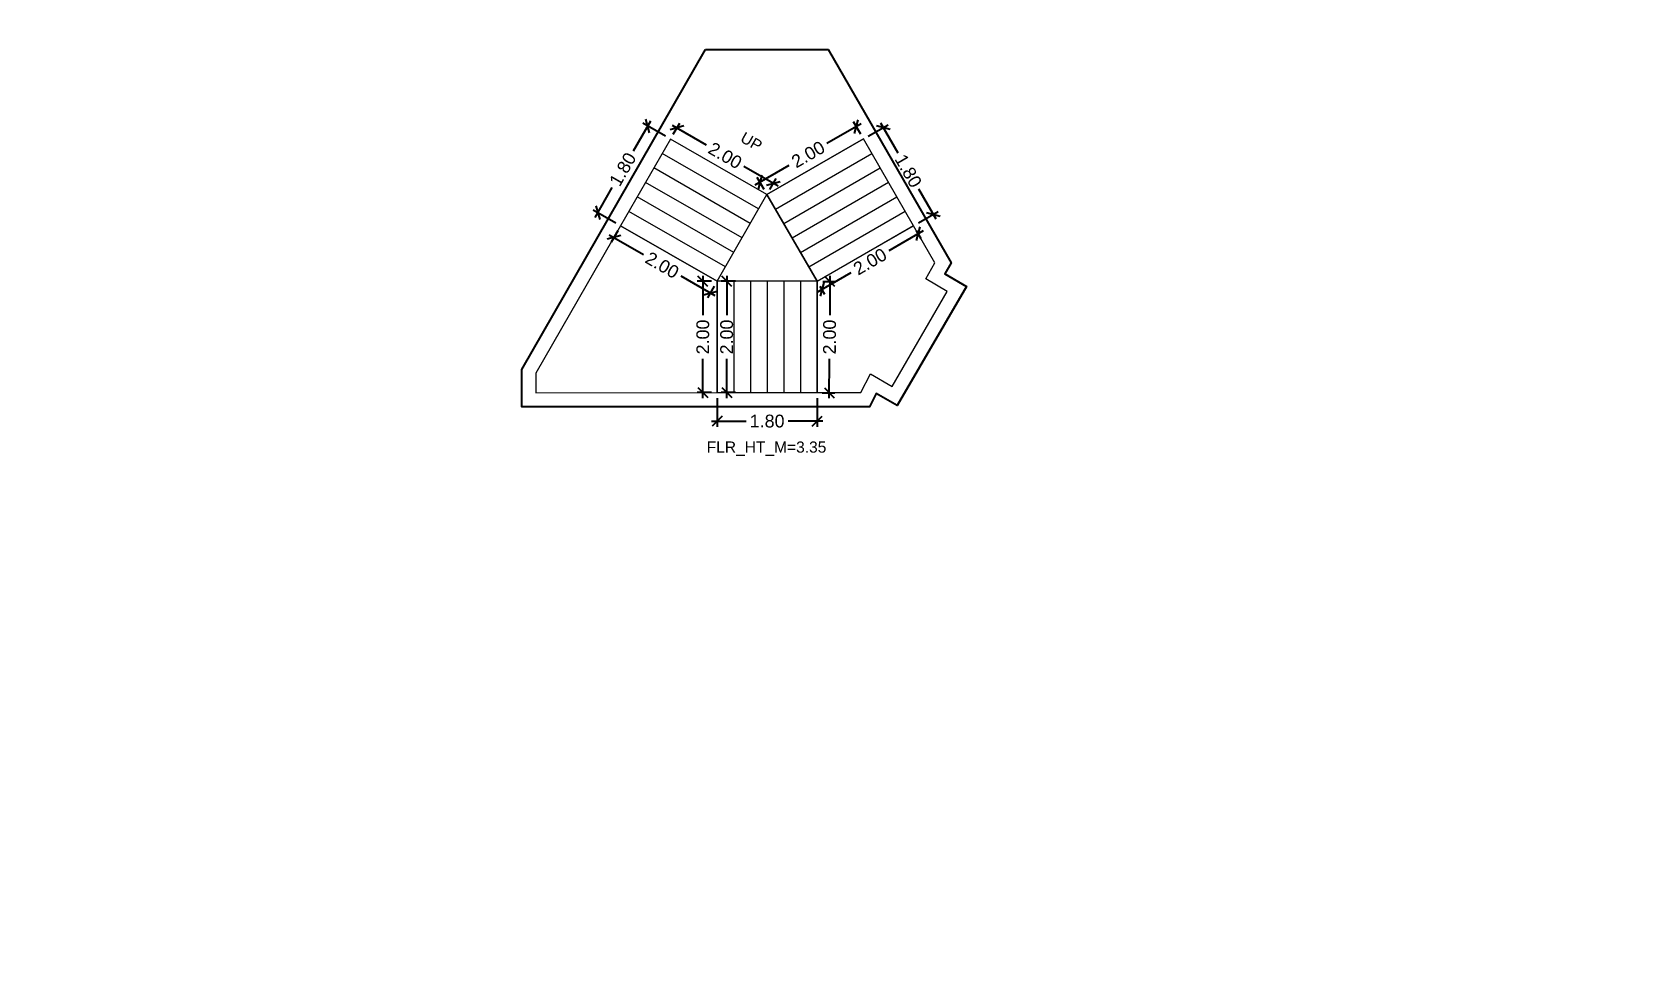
# Model space of a CAD drawing. Header units: metres. Extents: x 256329 to 886268, y -249371 to 355.
# Drawn here: x 287202.17 to 287231.16, y -1141.45 to -1124.7 of the extents above; entities that cross this region are included whole.
import ezdxf

# ---------------------------------------------------------------- set-up
doc = ezdxf.new("R2010")
doc.units = ezdxf.units.M
doc.header["$MEASUREMENT"] = 0
doc.header["$PDMODE"] = 35
doc.linetypes.add('CONTINOUS', pattern=[0])
doc.layers.get('0').update_dxf_attribs({"lineweight": 18})
doc.layers.get('Defpoints').update_dxf_attribs({"lineweight": 20})
doc.layers.add('A_TEXT', color=4, linetype='Continuous', lineweight=0, transparency=0.3)
doc.layers.add('BLK_2_FLR_33_STAIR_1', color=7, linetype='Continuous')
for name, color, linetype, lineweight in [('BLK_2_FLR_33_STAIR_1_FLIGHT_1', 7, 'Continuous', 0), ('BLK_2_FLR_33_STAIR_1_FLIGHT_2', 7, 'Continuous', 0), ('BLK_2_FLR_33_STAIR_1_FLIGHT_3', 7, 'Continuous', 0), ('BLK_2_FLR_33_STAIR_1_LANDING_1', 7, 'Continuous', 0), ('BLK_2_FLR_33_STAIR_1_LANDING_2', 7, 'Continuous', 0)]:
    doc.layers.add(name, color=color, linetype=linetype, lineweight=lineweight)
doc.styles.add('Arial', font='arial.ttf')
doc.styles.get("Standard").update_dxf_attribs({"font": 'arial.ttf'})
doc.dimstyles.new('METRIC DIM', dxfattribs={"dimtxt": 0.23, "dimasz": 0.18, "dimexe": 0.1, "dimexo": 0.1, "dimgap": 0.09, "dimtad": 0, "dimzin": 0, "dimdsep": 46, "dimtxsty": 'Standard', "dimblk": 'OBLIQUE', "dimcen": 0, "dimdle": 0.1, "dimclrd": 147, "dimclre": 147, "dimclrt": 7, "dimadec": 0, "dimazin": 0, "dimtfac": 1, "dimtofl": 0, "dimtmove": 0, "dimatfit": 2, "dimfxl": 0.125, "dimtolj": 1, "dimtzin": 0, "dimarcsym": 0})

# ---------------------------------------------------------------- blocks, each defined once
blk = doc.blocks.new('_Oblique')
at = {"color": 0, "linetype": 'ByBlock', "lineweight": -2}
blk.add_line((-0.5, -0.5), (0.5, 0.5), dxfattribs=at)
blk = doc.blocks.new('*D1947')
at = {"layer": 'BLK_2_FLR_33_STAIR_1_FLIGHT_2', "color": 147, "lineweight": -2, "transparency": 16777216}
for p, q in [((287214.483188, -1131.27541), (287214.483372, -1131.787381)), ((287216.283188, -1131.274763), (287216.283372, -1131.786734)), ((287214.383336, -1131.687417), (287215.005836, -1131.687193)), ((287216.383336, -1131.686698), (287215.760836, -1131.686922))]:
    blk.add_line(p, q, dxfattribs=at)
at = {"layer": 'Defpoints', "color": 0, "linetype": 'CONTINOUS', "transparency": 16777216}
for p in [(287214.483152, -1131.17541, 0.042641), (287216.283152, -1131.174763, 0.042641), (287214.483336, -1131.687381)]:
    blk.add_point(p, dxfattribs=at)
at = {"layer": 'BLK_2_FLR_33_STAIR_1_FLIGHT_2', "color": 147, "linetype": 'CONTINOUS', "lineweight": -2, "transparency": 16777216, "xscale": 0.18, "yscale": 0.18, "zscale": 0.18}
for p, rotation in [((287214.483336, -1131.687381), 180.020597), ((287216.283336, -1131.686734), 0.020597)]:
    blk.add_blockref('_Oblique', p, dxfattribs=dict(at, rotation=rotation))
at = {"layer": 'BLK_2_FLR_33_STAIR_1_FLIGHT_2', "color": 7, "linetype": 'CONTINOUS', "transparency": 16777216, "insert": (287215.383336, -1131.687058), "char_height": 0.23, "attachment_point": 5, "rotation": 0.0205967}
blk.add_mtext('\\A1;1.80', dxfattribs=at)
blk = doc.blocks.new('*D1948')
at = {"layer": 'BLK_2_FLR_33_STAIR_1_FLIGHT_3', "color": 147, "lineweight": -2, "transparency": 16777216}
for p, q in [((287217.074675, -1126.345438), (287216.458749, -1126.699582)), ((287217.065275, -1126.52971), (287216.938137, -1126.308592)), ((287215.166133, -1127.442807), (287215.782059, -1127.088663)), ((287215.330116, -1127.527388), (287215.202979, -1127.30627))]:
    blk.add_line(p, q, dxfattribs=at)
at = {"layer": 'Defpoints', "color": 0, "linetype": 'CONTINOUS', "transparency": 16777216}
for p in [(287217.115121, -1126.616401, 0.042641), (287215.252824, -1127.392962), (287215.379962, -1127.614079, 0.042641)]:
    blk.add_point(p, dxfattribs=at)
at = {"layer": 'BLK_2_FLR_33_STAIR_1_FLIGHT_3', "color": 147, "linetype": 'CONTINOUS', "lineweight": -2, "transparency": 16777216, "xscale": 0.18, "yscale": 0.18, "zscale": 0.18}
for p, rotation in [((287216.987983, -1126.395283), 29.897956), ((287215.252824, -1127.392962), 209.897956)]:
    blk.add_blockref('_Oblique', p, dxfattribs=dict(at, rotation=rotation))
at = {"layer": 'BLK_2_FLR_33_STAIR_1_FLIGHT_3', "color": 7, "linetype": 'CONTINOUS', "transparency": 16777216, "insert": (287216.120404, -1126.894123), "char_height": 0.23, "attachment_point": 5, "rotation": 29.8979558}
blk.add_mtext('\\A1;2.00', dxfattribs=at)
blk = doc.blocks.new('*D1949')
at = {"layer": 'BLK_2_FLR_33_STAIR_1_FLIGHT_1', "color": 147, "lineweight": -2, "transparency": 16777216}
for p, q in [((287213.674503, -1126.367082), (287214.289858, -1126.720681)), ((287213.695692, -1126.530919), (287213.811031, -1126.330201)), ((287215.582005, -1127.463183), (287214.966651, -1127.109584)), ((287215.429785, -1127.527375), (287215.545123, -1127.326656))]:
    blk.add_line(p, q, dxfattribs=at)
at = {"layer": 'Defpoints', "color": 0, "linetype": 'CONTINOUS', "transparency": 16777216}
for p in [(287213.64587, -1126.617624, 0.042641), (287213.761208, -1126.416905), (287215.379962, -1127.614079, 0.042641)]:
    blk.add_point(p, dxfattribs=at)
at = {"layer": 'BLK_2_FLR_33_STAIR_1_FLIGHT_1', "color": 147, "linetype": 'CONTINOUS', "lineweight": -2, "transparency": 16777216, "xscale": 0.18, "yscale": 0.18, "zscale": 0.18}
for p, rotation in [((287213.761208, -1126.416905), 150.117187), ((287215.4953, -1127.41336), 330.117187)]:
    blk.add_blockref('_Oblique', p, dxfattribs=dict(at, rotation=rotation))
at = {"layer": 'BLK_2_FLR_33_STAIR_1_FLIGHT_1', "color": 7, "linetype": 'CONTINOUS', "transparency": 16777216, "insert": (287214.628254, -1126.915133), "char_height": 0.23, "attachment_point": 5, "rotation": 330.1171874}
blk.add_mtext('\\A1;2.00', dxfattribs=at)
blk = doc.blocks.new('*D1950')
at = {"layer": 'BLK_2_FLR_33_STAIR_1_LANDING_2', "color": 147, "lineweight": -2, "transparency": 16777216}
for p, q in [((287216.383151, -1129.17521), (287216.610431, -1129.176228)), ((287216.510879, -1129.075781), (287216.507702, -1129.785597)), ((287216.50103, -1131.275978), (287216.504208, -1130.566162)), ((287216.374198, -1131.175409), (287216.601477, -1131.176427))]:
    blk.add_line(p, q, dxfattribs=at)
at = {"layer": 'Defpoints', "color": 0, "linetype": 'CONTINOUS', "transparency": 16777216}
for p in [(287216.283152, -1129.174763, 0.042641), (287216.274199, -1131.174962, 0.042641), (287216.501478, -1131.175979)]:
    blk.add_point(p, dxfattribs=at)
at = {"layer": 'BLK_2_FLR_33_STAIR_1_LANDING_2', "color": 147, "linetype": 'CONTINOUS', "lineweight": -2, "transparency": 16777216, "xscale": 0.18, "yscale": 0.18, "zscale": 0.18}
for p, rotation in [((287216.510432, -1129.17578), 89.743523), ((287216.501478, -1131.175979), 269.743523)]:
    blk.add_blockref('_Oblique', p, dxfattribs=dict(at, rotation=rotation))
at = {"layer": 'BLK_2_FLR_33_STAIR_1_LANDING_2', "color": 7, "linetype": 'CONTINOUS', "transparency": 16777216, "insert": (287216.505955, -1130.17588), "char_height": 0.23, "attachment_point": 5, "rotation": 89.7435229}
blk.add_mtext('\\A1;2.00', dxfattribs=at)
blk = doc.blocks.new('*D1951')
at = {"layer": 'BLK_2_FLR_33_STAIR_1_LANDING_2', "color": 147, "lineweight": -2, "transparency": 16777216}
for p, q in [((287218.185084, -1128.270375), (287217.57067, -1128.624952)), ((287218.06481, -1128.262029), (287218.148455, -1128.406971)), ((287216.280186, -1129.369688), (287216.8946, -1129.015111)), ((287216.333136, -1129.261375), (287216.416781, -1129.406316))]:
    blk.add_line(p, q, dxfattribs=at)
at = {"layer": 'Defpoints', "color": 0, "linetype": 'CONTINOUS', "transparency": 16777216}
for p in [(287218.014826, -1128.175417, 0.042641), (287218.098472, -1128.320359), (287216.283152, -1129.174763, 0.042641)]:
    blk.add_point(p, dxfattribs=at)
at = {"layer": 'BLK_2_FLR_33_STAIR_1_LANDING_2', "color": 147, "linetype": 'CONTINOUS', "lineweight": -2, "transparency": 16777216, "xscale": 0.18, "yscale": 0.18, "zscale": 0.18}
for p, rotation in [((287218.098472, -1128.320359), 29.98915999999999), ((287216.366798, -1129.319704), 209.98916)]:
    blk.add_blockref('_Oblique', p, dxfattribs=dict(at, rotation=rotation))
at = {"layer": 'BLK_2_FLR_33_STAIR_1_LANDING_2', "color": 7, "linetype": 'CONTINOUS', "transparency": 16777216, "insert": (287217.232635, -1128.820032), "char_height": 0.23, "attachment_point": 5, "rotation": 29.9891596}
blk.add_mtext('\\A1;2.00', dxfattribs=at)
blk = doc.blocks.new('*D1952')
at = {"layer": 'BLK_2_FLR_33_STAIR_1_LANDING_1', "color": 147, "lineweight": -2, "transparency": 16777216}
for p, q in [((287212.542761, -1128.33661), (287213.158115, -1128.690209)), ((287212.699237, -1128.265012), (287212.579642, -1128.473138)), ((287214.450262, -1129.432711), (287213.834908, -1129.079112)), ((287214.43333, -1129.261467), (287214.313735, -1129.469593))]:
    blk.add_line(p, q, dxfattribs=at)
at = {"layer": 'Defpoints', "color": 0, "linetype": 'CONTINOUS', "transparency": 16777216}
for p in [(287212.629465, -1128.386433), (287212.74906, -1128.178307, 0.042641), (287214.483152, -1129.174763, 0.042641)]:
    blk.add_point(p, dxfattribs=at)
at = {"layer": 'BLK_2_FLR_33_STAIR_1_LANDING_1', "color": 147, "linetype": 'CONTINOUS', "lineweight": -2, "transparency": 16777216, "xscale": 0.18, "yscale": 0.18, "zscale": 0.18}
for p, rotation in [((287212.629465, -1128.386433), 150.117187), ((287214.363558, -1129.382888), 330.117187)]:
    blk.add_blockref('_Oblique', p, dxfattribs=dict(at, rotation=rotation))
at = {"layer": 'BLK_2_FLR_33_STAIR_1_LANDING_1', "color": 7, "linetype": 'CONTINOUS', "transparency": 16777216, "insert": (287213.496511, -1128.884661), "char_height": 0.23, "attachment_point": 5, "rotation": 330.1171874}
blk.add_mtext('\\A1;2.00', dxfattribs=at)
blk = doc.blocks.new('*D1953')
at = {"layer": 'BLK_2_FLR_33_STAIR_1_LANDING_1', "color": 147, "lineweight": -2, "transparency": 16777216}
for p, q in [((287214.383152, -1129.174763), (287214.127502, -1129.174763)), ((287214.227502, -1129.074763), (287214.227502, -1129.784476)), ((287214.227502, -1131.274763), (287214.227502, -1130.565049)), ((287214.383152, -1131.174763), (287214.127502, -1131.174763))]:
    blk.add_line(p, q, dxfattribs=at)
at = {"layer": 'Defpoints', "color": 0, "linetype": 'CONTINOUS', "transparency": 16777216}
for p in [(287214.483152, -1129.174763, 0.042641), (287214.227502, -1131.174763), (287214.483152, -1131.174763, 0.042641)]:
    blk.add_point(p, dxfattribs=at)
at = {"layer": 'BLK_2_FLR_33_STAIR_1_LANDING_1', "color": 147, "linetype": 'CONTINOUS', "lineweight": -2, "transparency": 16777216, "xscale": 0.18, "yscale": 0.18, "zscale": 0.18}
for p, rotation in [((287214.227502, -1129.174763), 90), ((287214.227502, -1131.174763), 270)]:
    blk.add_blockref('_Oblique', p, dxfattribs=dict(at, rotation=rotation))
at = {"layer": 'BLK_2_FLR_33_STAIR_1_LANDING_1', "color": 7, "linetype": 'CONTINOUS', "transparency": 16777216, "insert": (287214.227502, -1130.174763), "char_height": 0.23, "attachment_point": 5, "rotation": 90}
blk.add_mtext('\\A1;2.00', dxfattribs=at)
blk = doc.blocks.new('*D1954')
at = {"layer": 'BLK_2_FLR_33_STAIR_1_FLIGHT_3', "color": 147, "lineweight": -2, "transparency": 16777216}
for p, q in [((287217.201733, -1126.566418), (287217.557662, -1126.361011)), ((287217.421067, -1126.324383), (287217.732215, -1126.863543)), ((287218.420739, -1128.056623), (287218.109591, -1127.517463)), ((287218.101438, -1128.125434), (287218.457367, -1127.920027))]:
    blk.add_line(p, q, dxfattribs=at)
at = {"layer": 'Defpoints', "color": 0, "linetype": 'CONTINOUS', "transparency": 16777216}
for p in [(287217.115121, -1126.616401, 0.042641), (287218.370755, -1127.970011), (287218.014826, -1128.175417, 0.042641)]:
    blk.add_point(p, dxfattribs=at)
at = {"layer": 'BLK_2_FLR_33_STAIR_1_FLIGHT_3', "color": 147, "linetype": 'CONTINOUS', "lineweight": -2, "transparency": 16777216, "xscale": 0.18, "yscale": 0.18, "zscale": 0.18}
for p, rotation in [((287217.47105, -1126.410995), 119.98916), ((287218.370755, -1127.970011), 299.98916)]:
    blk.add_blockref('_Oblique', p, dxfattribs=dict(at, rotation=rotation))
at = {"layer": 'BLK_2_FLR_33_STAIR_1_FLIGHT_3', "color": 7, "linetype": 'CONTINOUS', "transparency": 16777216, "insert": (287217.920903, -1127.190503), "char_height": 0.23, "attachment_point": 5, "rotation": 299.9891596}
blk.add_mtext('\\A1;1.80', dxfattribs=at)
blk = doc.blocks.new('*D1955')
at = {"layer": 'BLK_2_FLR_33_STAIR_1_FLIGHT_1', "color": 147, "lineweight": -2, "transparency": 16777216}
for p, q in [((287213.286569, -1126.295826), (287212.976422, -1126.835563)), ((287213.559165, -1126.567801), (287213.150042, -1126.332708)), ((287212.290114, -1128.029919), (287212.60026, -1127.490183)), ((287212.662355, -1128.128485), (287212.253232, -1127.893391))]:
    blk.add_line(p, q, dxfattribs=at)
at = {"layer": 'Defpoints', "color": 0, "linetype": 'CONTINOUS', "transparency": 16777216}
for p in [(287213.64587, -1126.617624, 0.042641), (287212.339936, -1127.943214), (287212.74906, -1128.178307, 0.042641)]:
    blk.add_point(p, dxfattribs=at)
at = {"layer": 'BLK_2_FLR_33_STAIR_1_FLIGHT_1', "color": 147, "linetype": 'CONTINOUS', "lineweight": -2, "transparency": 16777216, "xscale": 0.18, "yscale": 0.18, "zscale": 0.18}
for p, rotation in [((287213.236746, -1126.382531), 60.117187), ((287212.339936, -1127.943214), 240.1171869999999)]:
    blk.add_blockref('_Oblique', p, dxfattribs=dict(at, rotation=rotation))
at = {"layer": 'BLK_2_FLR_33_STAIR_1_FLIGHT_1', "color": 7, "linetype": 'CONTINOUS', "transparency": 16777216, "insert": (287212.788341, -1127.162873), "char_height": 0.23, "attachment_point": 5, "rotation": 60.1171874}
blk.add_mtext('\\A1;1.80', dxfattribs=at)
blk = doc.blocks.new('*D1966')
at = {"layer": 'BLK_2_FLR_33_STAIR_1_FLIGHT_2', "color": 147, "lineweight": -2, "transparency": 16777216}
for p, q in [((287214.812244, -1129.174763), (287214.556593, -1129.174763)), ((287214.656593, -1129.074763), (287214.656593, -1129.784476)), ((287214.656593, -1131.274763), (287214.656593, -1130.565049)), ((287214.812244, -1131.174763), (287214.556593, -1131.174763))]:
    blk.add_line(p, q, dxfattribs=at)
at = {"layer": 'Defpoints', "color": 0, "linetype": 'CONTINOUS', "transparency": 16777216}
for p in [(287214.912244, -1129.174763, 0.042641), (287214.656593, -1131.174763), (287214.912244, -1131.174763, 0.042641)]:
    blk.add_point(p, dxfattribs=at)
at = {"layer": 'BLK_2_FLR_33_STAIR_1_FLIGHT_2', "color": 147, "linetype": 'CONTINOUS', "lineweight": -2, "transparency": 16777216, "xscale": 0.18, "yscale": 0.18, "zscale": 0.18}
for p, rotation in [((287214.656593, -1129.174763), 90), ((287214.656593, -1131.174763), 270)]:
    blk.add_blockref('_Oblique', p, dxfattribs=dict(at, rotation=rotation))
at = {"layer": 'BLK_2_FLR_33_STAIR_1_FLIGHT_2', "color": 7, "linetype": 'CONTINOUS', "transparency": 16777216, "insert": (287214.656593, -1130.174763), "char_height": 0.23, "attachment_point": 5, "rotation": 90}
blk.add_mtext('\\A1;2.00', dxfattribs=at)

msp = doc.modelspace()

# ---------------------------------------------------------------- linework, layer by layer
at = {"color": 5, "linetype": 'CONTINOUS'}
for p, q in [((287214.483152, -1129.174763, 0.085282), (287215.379962, -1127.614079, 0.085282)), ((287216.283152, -1129.174763, 0.085282), (287214.483152, -1129.174763, 0.085282))]:
    msp.add_line(p, q, dxfattribs=at)
at = {"color": 5, "linetype": 'CONTINOUS', "elevation": 0.085282}
msp.add_lwpolyline([(287216.283152, -1129.174763), (287215.379962, -1127.614079)], dxfattribs=at)
at = {"layer": 'BLK_2_FLR_33_STAIR_1', "color": 7, "linetype": 'CONTINOUS', "elevation": 0.085282}
msp.add_lwpolyline([(287214.277621, -1125.009771), (287216.480413, -1125.009771), (287218.691976, -1128.841985), (287218.578845, -1129.037784), (287218.96737, -1129.267545), (287217.721679, -1131.405726), (287217.345805, -1131.189336), (287217.226071, -1131.428042), (287210.974329, -1131.429606), (287210.974161, -1130.758655)], close=True, dxfattribs=at)
at = {"layer": 'BLK_2_FLR_33_STAIR_1_FLIGHT_1', "color": 3, "linetype": 'CONTINOUS'}
for p, q in [((287215.379962, -1127.614079, 0.085282), (287213.64587, -1126.617624, 0.085282)), ((287215.230494, -1127.874193, 0.085282), (287213.496401, -1126.877738, 0.085282)), ((287215.081025, -1128.134307, 0.085282), (287213.346933, -1127.137852, 0.085282)), ((287214.931557, -1128.394421, 0.085282), (287213.197465, -1127.397966, 0.085282)), ((287214.782089, -1128.654535, 0.085282), (287213.047996, -1127.65808, 0.085282)), ((287214.632621, -1128.914649, 0.085282), (287212.898528, -1127.918193, 0.085282)), ((287214.483152, -1129.174763, 0.085282), (287212.74906, -1128.178307, 0.085282))]:
    msp.add_line(p, q, dxfattribs=at)
at = {"layer": 'BLK_2_FLR_33_STAIR_1_FLIGHT_1', "color": 7, "linetype": 'CONTINOUS', "elevation": 0.085282}
msp.add_lwpolyline([(287213.64587, -1126.617624), (287212.74906, -1128.178307), (287214.483152, -1129.174763), (287215.379962, -1127.614079), (287213.64587, -1126.617624)], dxfattribs=at)
at = {"layer": 'BLK_2_FLR_33_STAIR_1_FLIGHT_2', "color": 3, "linetype": 'CONTINOUS'}
for p, q in [((287214.483152, -1129.174763, 0.085282), (287214.483152, -1131.174763, 0.085282)), ((287214.783152, -1129.174763, 0.085282), (287214.783152, -1131.174763, 0.085282)), ((287215.083152, -1129.174763, 0.085282), (287215.083152, -1131.174763, 0.085282)), ((287215.383152, -1129.174763, 0.085282), (287215.383152, -1131.174763, 0.085282)), ((287215.683152, -1129.174763, 0.085282), (287215.683152, -1131.174763, 0.085282)), ((287215.983152, -1129.174763, 0.085282), (287215.983152, -1131.174763, 0.085282)), ((287216.283152, -1129.174763, 0.085282), (287216.283152, -1131.174763, 0.085282))]:
    msp.add_line(p, q, dxfattribs=at)
at = {"layer": 'BLK_2_FLR_33_STAIR_1_FLIGHT_2', "color": 7, "linetype": 'CONTINOUS', "elevation": 0.085282}
msp.add_lwpolyline([(287216.283152, -1129.174763), (287214.483152, -1129.174763), (287214.483152, -1131.174763), (287216.283152, -1131.174763)], close=True, dxfattribs=at)
at = {"layer": 'BLK_2_FLR_33_STAIR_1_FLIGHT_3', "color": 3, "linetype": 'CONTINOUS'}
for p, q in [((287215.379962, -1127.614079, 0.085282), (287217.115121, -1126.616401, 0.085282)), ((287215.533398, -1127.875583, 0.085282), (287217.265072, -1126.876237, 0.085282)), ((287215.683349, -1128.135419, 0.085282), (287217.415023, -1127.136073, 0.085282)), ((287215.8333, -1128.395255, 0.085282), (287217.564973, -1127.395909, 0.085282)), ((287215.983251, -1128.655091, 0.085282), (287217.714924, -1127.655745, 0.085282)), ((287216.133201, -1128.914927, 0.085282), (287217.864875, -1127.915581, 0.085282)), ((287216.283152, -1129.174763, 0.085282), (287218.014826, -1128.175417, 0.085282))]:
    msp.add_line(p, q, dxfattribs=at)
at = {"layer": 'BLK_2_FLR_33_STAIR_1_FLIGHT_3', "ltscale": 0.05, "elevation": 0.085282}
msp.add_lwpolyline([(287215.379962, -1127.614079), (287216.283152, -1129.174763), (287218.014826, -1128.175417), (287217.115121, -1126.616401), (287215.379962, -1127.614079)], dxfattribs=at)
at = {"layer": 'BLK_2_FLR_33_STAIR_1_LANDING_1', "color": 7, "linetype": 'CONTINOUS', "elevation": 0.085282}
msp.add_lwpolyline([(287214.483152, -1129.174763), (287212.74906, -1128.178307), (287211.227497, -1130.826224), (287211.227584, -1131.176224), (287214.483152, -1131.174763), (287214.483152, -1129.174763)], dxfattribs=at)
at = {"layer": 'BLK_2_FLR_33_STAIR_1_LANDING_2', "color": 7, "linetype": 'CONTINOUS', "elevation": 0.085282}
msp.add_lwpolyline([(287216.283152, -1129.174763), (287216.283152, -1131.174763), (287217.069715, -1131.174763), (287217.239669, -1130.835935), (287217.62849, -1131.06246), (287218.621798, -1129.357484), (287218.23405, -1129.128183), (287218.399457, -1128.841909), (287218.014826, -1128.175417), (287216.284366, -1129.17686)], dxfattribs=at)

# ---------------------------------------------------------------- texts
at = {"layer": 'A_TEXT', "lineweight": 0, "insert": (287213.777013, -1126.018151, 0.085282), "char_height": 0.2, "width": 2.485498, "attachment_point": 7, "rotation": 329.9945098, "style": 'Arial'}
msp.add_mtext('\\pxi2.2673,qc;UP', dxfattribs=at)
at = {"layer": 'BLK_2_FLR_33_STAIR_1', "color": 7, "linetype": 'CONTINOUS', "insert": (287216.447689, -1132.052523, 0.042641), "char_height": 0.2, "attachment_point": 3}
msp.add_mtext_dynamic_manual_height_columns('FLR_HT_M=3.35', width=2.272281, gutter_width=0.405, heights=[0.300679], dxfattribs=at)

# ---------------------------------------------------------------- dimensions: what is measured, and where the dimension line sits
at = {"layer": 'BLK_2_FLR_33_STAIR_1_FLIGHT_1', "color": 1, "linetype": 'CONTINOUS'}
dim = msp.add_aligned_dim(p1=(287213.64587, -1126.617624, 0.085282), p2=(287212.74906, -1128.178307, 0.085282), distance=-0.471859, dimstyle='METRIC DIM', override={"dimfxl": 0.18}, dxfattribs=at)
dim.commit()
dim.dimension.update_dxf_attribs({"geometry": '*D1955', "text_midpoint": (287212.788341, -1127.162873, 0.042641)})
at = {"layer": 'BLK_2_FLR_33_STAIR_1_FLIGHT_1', "color": 2, "linetype": 'CONTINOUS'}
dim = msp.add_aligned_dim(p1=(287215.379962, -1127.614079, 0.085282), p2=(287213.64587, -1126.617624, 0.085282), distance=-0.231497, dimstyle='METRIC DIM', override={"dimfxl": 0.18}, dxfattribs=at)
dim.commit()
dim.dimension.update_dxf_attribs({"geometry": '*D1949', "text_midpoint": (287214.628254, -1126.915133, 0.042641)})
at = {"layer": 'BLK_2_FLR_33_STAIR_1_FLIGHT_2', "color": 2, "linetype": 'CONTINOUS'}
dim = msp.add_aligned_dim(p1=(287214.912244, -1129.174763, 0.085282), p2=(287214.912244, -1131.174763, 0.085282), distance=-0.255651, dimstyle='METRIC DIM', override={"dimfxl": 0.18}, dxfattribs=at)
dim.commit()
dim.dimension.update_dxf_attribs({"geometry": '*D1966', "text_midpoint": (287214.656593, -1130.174763, 0.042641)})
at = {"layer": 'BLK_2_FLR_33_STAIR_1_FLIGHT_2', "color": 1, "linetype": 'CONTINOUS'}
dim = msp.add_aligned_dim(p1=(287216.283152, -1131.174763, 0.085282), p2=(287214.483152, -1131.17541, 0.085282), distance=0.511971, dimstyle='METRIC DIM', override={"dimfxl": 0.18}, dxfattribs=at)
dim.commit()
dim.dimension.update_dxf_attribs({"geometry": '*D1947', "text_midpoint": (287215.383336, -1131.687058, 0.042641)})
at = {"layer": 'BLK_2_FLR_33_STAIR_1_FLIGHT_3', "color": 2, "linetype": 'CONTINOUS'}
dim = msp.add_aligned_dim(p1=(287217.115121, -1126.616401, 0.085282), p2=(287215.379962, -1127.614079, 0.085282), distance=-0.255062, dimstyle='METRIC DIM', override={"dimfxl": 0.18}, dxfattribs=at)
dim.commit()
dim.dimension.update_dxf_attribs({"geometry": '*D1948', "text_midpoint": (287216.120404, -1126.894123, 0.042641)})
at = {"layer": 'BLK_2_FLR_33_STAIR_1_FLIGHT_3', "color": 1, "linetype": 'CONTINOUS'}
dim = msp.add_aligned_dim(p1=(287217.115121, -1126.616401, 0.085282), p2=(287218.014826, -1128.175417, 0.085282), distance=0.410947, dimstyle='METRIC DIM', override={"dimfxl": 0.18}, dxfattribs=at)
dim.commit()
dim.dimension.update_dxf_attribs({"geometry": '*D1954', "text_midpoint": (287217.920903, -1127.190503, 0.042641)})
at = {"layer": 'BLK_2_FLR_33_STAIR_1_LANDING_1', "color": 1, "linetype": 'CONTINOUS'}
dim = msp.add_aligned_dim(p1=(287214.483152, -1129.174763, 0.085282), p2=(287212.74906, -1128.178307, 0.085282), distance=0.24004, dimstyle='METRIC DIM', override={"dimfxl": 0.18}, dxfattribs=at)
dim.commit()
dim.dimension.update_dxf_attribs({"geometry": '*D1952', "text_midpoint": (287213.496511, -1128.884661, 0.042641)})
at = {"layer": 'BLK_2_FLR_33_STAIR_1_LANDING_1', "color": 2, "linetype": 'CONTINOUS'}
dim = msp.add_aligned_dim(p1=(287214.483152, -1129.174763, 0.085282), p2=(287214.483152, -1131.174763, 0.085282), distance=-0.25565, dimstyle='METRIC DIM', override={"dimfxl": 0.18}, dxfattribs=at)
dim.commit()
dim.dimension.update_dxf_attribs({"geometry": '*D1953', "text_midpoint": (287214.227502, -1130.174763, 0.042641)})
at = {"layer": 'BLK_2_FLR_33_STAIR_1_LANDING_2', "color": 1, "linetype": 'CONTINOUS'}
dim = msp.add_aligned_dim(p1=(287216.283152, -1129.174763, 0.085282), p2=(287218.014826, -1128.175417, 0.085282), distance=-0.167346, dimstyle='METRIC DIM', override={"dimfxl": 0.18}, dxfattribs=at)
dim.commit()
dim.dimension.update_dxf_attribs({"geometry": '*D1951', "text_midpoint": (287217.232635, -1128.820032, 0.042641)})
at = {"layer": 'BLK_2_FLR_33_STAIR_1_LANDING_2', "color": 2, "linetype": 'CONTINOUS'}
dim = msp.add_aligned_dim(p1=(287216.283152, -1129.174763, 0.085282), p2=(287216.274199, -1131.174962, 0.085282), distance=0.227281, dimstyle='METRIC DIM', override={"dimfxl": 0.18}, dxfattribs=at)
dim.commit()
dim.dimension.update_dxf_attribs({"geometry": '*D1950', "text_midpoint": (287216.505955, -1130.17588, 0.042641)})

doc.saveas('drawing.dxf')
